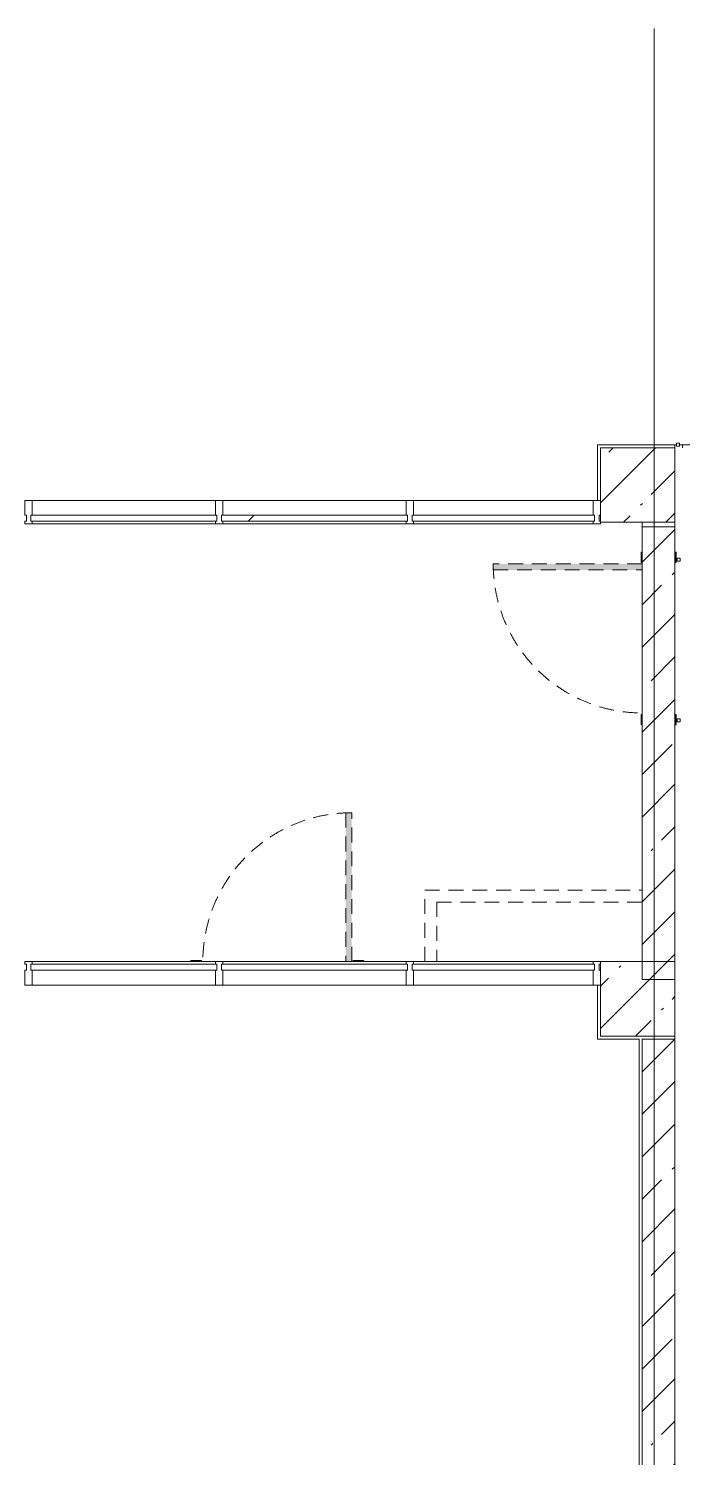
# Model space of a CAD drawing. Header units: millimetres. Extents: x -5714 to 188114, y -8553 to 29000.
# Drawn here: x 141464 to 145854, y 12321 to 21915 of the extents above; entities that cross this region are included whole.
import ezdxf

# ---------------------------------------------------------------- set-up
doc = ezdxf.new("R2010")
doc.units = ezdxf.units.MM
doc.linetypes.add('200_ШТРИХ__ш1_п0_6_', pattern=[160, 100, -60])
for name, color, linetype, lineweight in [('A-DETL-MBND-1', 7, '200_ШТРИХ__ш1_п0_6_', 9), ('A-GLAZ-CURT-2', 7, 'Continuous', 5), ('A-GLAZ-CWMG-2', 7, 'Continuous', 5), ('A-WALL-2', 7, 'Continuous', 5), ('I-WALL-2', 7, 'Continuous', 5), ('S-COLS-2', 7, 'Continuous', 5), ('Оси', 7, 'Continuous', 9)]:
    doc.layers.add(name, color=color, linetype=linetype, lineweight=lineweight)
doc.layers.add('A-FLOR-2', color=7, linetype='Continuous', lineweight=5, true_color=0xaaaaaa)
pattern_1 = [(45, (61103.76, 0), (-285.1231, 285.1231), []), (45, (61388.9, 0), (-285.1231, 285.1231), [504.031, -100.806, 16.764, -84.042])]

# ---------------------------------------------------------------- blocks, each defined once
blk = doc.blocks.new('110_Дверь_СКБ_1Ст_Внутренняя1 - Д-4 _л_ 1100x2100h_су мгн-32399982-3_9_1_птичка')
at = {"layer": 'A-DETL-MBND-1'}
for points in [[(472.5, 221.1), (472.5, 110), (512.5, 110), (512.5, 1110), (472.5, 1110), (472.5, 687.2)], [(-567.5, 110), (-497.5, 110), (-497.5, 118), (-567.5, 118)], [(522.5, 110), (592.5, 110), (592.5, 118), (522.5, 118)], [(-567.5, -118), (-497.5, -118), (-497.5, -110), (-567.5, -110)], [(522.5, -118), (592.5, -118), (592.5, -110), (522.5, -110)]]:
    blk.add_hatch(color=256, dxfattribs=at).paths.add_polyline_path(points)
for p, q in [((512.5, 1110), (472.5, 1110)), ((472.5, 1110), (472.5, 110)), ((512.5, 110), (512.5, 1110)), ((-497.5, 118), (-567.5, 118)), ((-567.5, 118), (-567.5, 110)), ((-497.5, 110), (-497.5, 118)), ((592.5, 118), (522.5, 118)), ((522.5, 118), (522.5, 110)), ((592.5, 110), (592.5, 118)), ((-567.5, -110), (-567.5, -118)), ((-567.5, -118), (-497.5, -118)), ((-497.5, -118), (-497.5, -110)), ((522.5, -110), (522.5, -118)), ((522.5, -118), (592.5, -118)), ((592.5, -118), (592.5, -110))]:
    blk.add_line(p, q, dxfattribs=at)
blk.add_arc((512.5, 110), 1000, 90, 180, dxfattribs=at)
blk = doc.blocks.new('110_Дверь_СКБ_1Ст_Внутренняя1 - Д-4 _л_ 1100x2100h_су мгн-32399984-3_9_1_птичка')
at = {"layer": 'A-DETL-MBND-1'}
for points in [[(472.5, 40), (512.5, 40), (512.5, 1040), (472.5, 1040), (472.5, 108)], [(-547.5, 40), (-497.5, 40), (-497.5, 48), (-567.5, 48), (-567.5, 40), (-557.5, 40)], [(562.5, 40), (592.5, 40), (592.5, 48), (522.5, 48), (522.5, 40), (552.5, 40)]]:
    blk.add_hatch(color=256, dxfattribs=at).paths.add_polyline_path(points)
for p, q in [((512.5, 1040), (472.5, 1040)), ((472.5, 1040), (472.5, 40)), ((512.5, 40), (512.5, 1040)), ((-497.5, 48), (-567.5, 48)), ((-567.5, 48), (-567.5, 40)), ((-497.5, 40), (-497.5, 48)), ((592.5, 48), (522.5, 48)), ((522.5, 48), (522.5, 40)), ((592.5, 40), (592.5, 48))]:
    blk.add_line(p, q, dxfattribs=at)
blk.add_arc((512.5, 40), 1000, 90, 180, dxfattribs=at)
blk = doc.blocks.new('BSC_Колонна _Прямоугольная - 500х500-V193-3_9_1_птичка')
at = {"layer": 'S-COLS-2'}
h = blk.add_hatch(dxfattribs=at)
h.set_pattern_fill('FP_111', color=256, style=0, pattern_type=2)
h.set_pattern_definition([(45, (-84450, -18850), (-285.1231, 285.1231), []), (45, (-84164.88, -18850), (-285.1231, 285.1231), [504.031, -100.806, 16.764, -84.042])])
h.paths.add_polyline_path([(-250, -250), (250, -250), (250, 250), (-250, 250), (-250, -109.1)])
for p, q in [((250, 250), (-250, 250)), ((-250, 250), (-250, -250)), ((250, -250), (250, 250)), ((-250, -250), (250, -250))]:
    blk.add_line(p, q, dxfattribs=at)
blk = doc.blocks.new('Прямоугольный импост - Импост структурный с накладкой - 160мм-V195-3_9_1_птичка')
at = {"layer": 'A-GLAZ-CWMG-2'}
for p, q in [((-50, 40), (-50, 140)), ((-50, 140), (0, 140)), ((0, 140), (0, 40)), ((-40, 40), (-50, 40)), ((-50, -17), (-50, 0)), ((-50, 0), (-40, 0)), ((-40, 0), (-40, 40)), ((-10, 40), (-10, 0)), ((0, 40), (-10, 40)), ((-10, 0), (0, 0)), ((0, 0), (0, -17)), ((0, -17), (-50, -17))]:
    blk.add_line(p, q, dxfattribs=at)
blk = doc.blocks.new('Системная панель - Стекло - 40мм-30335157-3_9_1_птичка')
at = {"layer": 'A-GLAZ-CURT-2'}
h = blk.add_hatch(dxfattribs=at)
h.set_pattern_fill('FP_116', color=256, style=0, pattern_type=2)
h.set_pattern_definition([(45, (-82780, -15133), (-1414.214, 1414.214), [1000, -3000]), (45, (-83780, -15633), (-1414.214, 1414.214), [3000, -1000]), (45, (-81780, -16133), (-1414.214, 1414.214), [1000, -3000])])
h.paths.add_polyline_path([(625, -40), (625, 0), (-625, 0), (-625, -40), (-241.6, -40)])
for p, q in [((625, 0), (-625, 0)), ((-625, 0), (-625, -40)), ((-625, -40), (625, -40)), ((625, -40), (625, 0))]:
    blk.add_line(p, q, dxfattribs=at)
blk = doc.blocks.new('Прямоугольный импост - Импост структурный с накладкой - 160мм-23562108-3_9_1_птичка')
at = {"layer": 'A-GLAZ-CWMG-2'}
for p, q in [((82895, 15650), (81665, 15650)), ((82895, 15493), (81665, 15493))]:
    blk.add_line(p, q, dxfattribs=at)
blk = doc.blocks.new('Прямоугольный импост - Импост структурный с накладкой - 160мм-30335135-3_9_1_птичка')
at = {"layer": 'A-GLAZ-CWMG-2'}
for p, q in [((-25, 40), (-25, 140)), ((-25, 140), (25, 140)), ((25, 140), (25, 40)), ((-15, 40), (-25, 40)), ((-25, -17), (-25, 0)), ((-25, 0), (-15, 0)), ((-15, 0), (-15, 40)), ((15, 40), (15, 0)), ((25, 40), (15, 40)), ((15, 0), (25, 0)), ((25, 0), (25, -17)), ((25, -17), (-25, -17))]:
    blk.add_line(p, q, dxfattribs=at)
blk = doc.blocks.new('Прямоугольный импост - Импост структурный с накладкой - 160мм-23618922-3_9_1_птичка')
at = {"layer": 'A-GLAZ-CWMG-2'}
for p, q in [((-50, 0), (-50, 17)), ((-50, 17), (0, 17)), ((-40, 0), (-50, 0)), ((-40, -40), (-40, 0)), ((0, 0), (-10, 0)), ((-10, 0), (-10, -40)), ((0, 17), (0, 7)), ((-50, -140), (-50, -40)), ((-50, -40), (-40, -40)), ((-10, -40), (0, -40)), ((0, -140), (-50, -140))]:
    blk.add_line(p, q, dxfattribs=at)
blk = doc.blocks.new('Системная панель - Стекло - 40мм-V196-3_9_1_птичка')
at = {"layer": 'A-GLAZ-CURT-2'}
for p, q in [((612.5, 40), (-612.5, 40)), ((-612.5, 40), (-612.5, 0)), ((612.5, 0), (612.5, 40)), ((-612.5, 0), (612.5, 0))]:
    blk.add_line(p, q, dxfattribs=at)
blk = doc.blocks.new('Прямоугольный импост - Импост структурный с накладкой - 160мм-23562040-3_9_1_птичка')
at = {"layer": 'A-GLAZ-CWMG-2'}
for p, q in [((80335, 18747), (79130, 18747)), ((80335, 18590), (79130, 18590))]:
    blk.add_line(p, q, dxfattribs=at)
blk = doc.blocks.new('Прямоугольный импост - Импост структурный с накладкой - 160мм-23618920-3_9_1_птичка')
at = {"layer": 'A-GLAZ-CWMG-2'}
for p, q in [((-25, 0), (-25, 17)), ((-25, 17), (25, 17)), ((-15, 0), (-25, 0)), ((-15, -40), (-15, 0)), ((25, 0), (15, 0)), ((15, 0), (15, -40)), ((25, 17), (25, 0)), ((-25, -140), (-25, -40)), ((-25, -40), (-15, -40)), ((15, -40), (25, -40)), ((25, -40), (25, -140)), ((25, -140), (-25, -140))]:
    blk.add_line(p, q, dxfattribs=at)
blk = doc.blocks.new('Системная панель - Стекло - 40мм-V216-3_9_1_птичка')
at = {"layer": 'A-GLAZ-CURT-2'}
for p, q in [((625, 0), (-625, 0)), ((-625, 0), (-625, -40)), ((-625, -40), (625, -40)), ((625, -40), (625, 0))]:
    blk.add_line(p, q, dxfattribs=at)
blk = doc.blocks.new('Системная панель - Стекло - 40мм-23618924-3_9_1_птичка')
at = {"layer": 'A-GLAZ-CURT-2'}
h = blk.add_hatch(dxfattribs=at)
h.set_pattern_fill('FP_137', color=256, style=0, pattern_type=2)
h.set_pattern_definition([(45, (-82780, -18107), (-1414.214, 1414.214), [1000, -3000]), (45, (-83780, -18607), (-1414.214, 1414.214), [3000, -1000]), (45, (-81780, -19107), (-1414.214, 1414.214), [1000, -3000])])
h.paths.add_polyline_path([(625, 0), (625, 40), (-625, 40), (-625, 0)])
for p, q in [((625, 40), (-625, 40)), ((-625, 40), (-625, 0)), ((-625, 0), (625, 0)), ((625, 0), (625, 40))]:
    blk.add_line(p, q, dxfattribs=at)
blk = doc.blocks.new('Прямоугольный импост - Импост структурный с накладкой - 160мм-23562109-3_9_1_птичка')
at = {"layer": 'A-GLAZ-CWMG-2'}
for p, q in [((81615, 15650), (80385, 15650)), ((81615, 15493), (80385, 15493))]:
    blk.add_line(p, q, dxfattribs=at)
blk = doc.blocks.new('Прямоугольный импост - Импост структурный с накладкой - 160мм-30335136-3_9_1_птичка')
at = {"layer": 'A-GLAZ-CWMG-2'}
for p, q in [((-25, 40), (-25, 140)), ((-25, 140), (25, 140)), ((25, 140), (25, 40)), ((-15, 40), (-25, 40)), ((-25, -17), (-25, 0)), ((-25, 0), (-15, 0)), ((-15, 0), (-15, 40)), ((15, 40), (15, 0)), ((25, 40), (15, 40)), ((15, 0), (25, 0)), ((25, 0), (25, -17)), ((25, -17), (-25, -17))]:
    blk.add_line(p, q, dxfattribs=at)
blk = doc.blocks.new('Прямоугольный импост - Импост структурный с накладкой - 160мм-22751478-3_9_1_птичка')
at = {"layer": 'A-GLAZ-CWMG-2'}
for p, q in [((82895, 18747), (81665, 18747)), ((82895, 18590), (81665, 18590))]:
    blk.add_line(p, q, dxfattribs=at)
blk = doc.blocks.new('Системная панель - Стекло - 40мм-V217-3_9_1_птичка')
at = {"layer": 'A-GLAZ-CURT-2'}
for p, q in [((625, 40), (-625, 40)), ((-625, 40), (-625, 0)), ((-625, 0), (625, 0)), ((625, 0), (625, 40))]:
    blk.add_line(p, q, dxfattribs=at)
blk = doc.blocks.new('Системная панель - Стекло - 40мм-V218-3_9_1_птичка')
at = {"layer": 'A-GLAZ-CURT-2'}
for p, q in [((612.5, 0), (-612.5, 0)), ((-612.5, 0), (-612.5, -40)), ((-612.5, -40), (612.5, -40)), ((612.5, -40), (612.5, 0))]:
    blk.add_line(p, q, dxfattribs=at)
blk = doc.blocks.new('Прямоугольный импост - Импост структурный с накладкой - 160мм-23562112-3_9_1_птичка')
at = {"layer": 'A-GLAZ-CWMG-2'}
for p, q in [((84150, 15650), (82945, 15650)), ((84150, 15493), (82945, 15493))]:
    blk.add_line(p, q, dxfattribs=at)

msp = doc.modelspace()

# ---------------------------------------------------------------- hatches: boundary and pattern name
at = {"layer": 'I-WALL-2'}
h = msp.add_hatch(dxfattribs=at)
h.set_pattern_fill('FP_62', color=256, style=0, pattern_type=2)
h.set_pattern_definition(pattern_1)
h.paths.add_polyline_path([(145803.8, 15530), (145803.8, 18570), (145583.8, 18570), (145583.8, 15530)])
h = msp.add_hatch(dxfattribs=at)
h.set_pattern_fill('FP_62', color=256, style=0, pattern_type=2)
h.set_pattern_definition(pattern_1)
h.paths.add_polyline_path([(145583.8, 4050), (145803.8, 4050), (145803.8, 15130), (145583.8, 15130), (145583.8, 4279.6)])
at = {"layer": 'S-COLS-2'}
h = msp.add_hatch(dxfattribs=at)
h.set_pattern_fill('FP_62', color=256, style=0, pattern_type=2)
h.set_pattern_definition(pattern_1)
h.paths.add_polyline_path([(145803.8, 15150), (145803.8, 15650), (145303.8, 15650), (145303.8, 15150)])

# ---------------------------------------------------------------- linework, layer by layer
at = {"layer": 'A-DETL-MBND-1'}
for p, q in [((145838.8, 18358.5), (145818.8, 18358.5)), ((145818.8, 18358.5), (145818.8, 18338.5)), ((145818.8, 18338.5), (145838.8, 18338.5)), ((145838.8, 18338.5), (145838.8, 18358.5)), ((145838.8, 17280), (145818.8, 17280)), ((145818.8, 17280), (145818.8, 17260)), ((145838.8, 17260), (145838.8, 17280)), ((145818.8, 17260), (145838.8, 17260)), ((144123.8, 15650), (144123.8, 16130)), ((144123.8, 16130), (145583.8, 16130)), ((144203.8, 16050), (144203.8, 15650)), ((145583.8, 16050), (144203.8, 16050))]:
    msp.add_line(p, q, dxfattribs=at)
at = {"layer": 'A-FLOR-2'}
for p, q in [((145283.8, 18747), (145283.8, 19120)), ((145283.8, 19120), (145814.3, 19120)), ((145803.8, 19100), (145803.8, 19120)), ((145834.3, 19120), (146093.8, 19120)), ((145853.8, 19120), (145853.8, 19100)), ((145583.8, 18600), (145583.8, 18570)), ((145803.8, 18570), (145803.8, 18600)), ((145283.8, 15130), (145283.8, 15493)), ((145563.8, 15130), (145283.8, 15130)), ((145563.8, 11900), (145563.8, 15130)), ((145803.8, 15130), (145803.8, 15150))]:
    msp.add_line(p, q, dxfattribs=at)
at = {"layer": 'A-WALL-2'}
for p, q in [((145834.3, 19131), (145814.3, 19131)), ((145814.3, 19131), (145814.3, 19111)), ((145814.3, 19111), (145834.3, 19111)), ((145834.3, 19111), (145834.3, 19131))]:
    msp.add_line(p, q, dxfattribs=at)
at = {"layer": 'I-WALL-2'}
for p, q in [((145583.8, 18570), (145583.8, 15530)), ((145803.8, 18570), (145583.8, 18570)), ((145803.8, 15530), (145803.8, 18570)), ((145583.8, 15530), (145803.8, 15530)), ((145583.8, 15130), (145583.8, 11880)), ((145803.8, 15130), (145583.8, 15130)), ((145803.8, 4050), (145803.8, 15130))]:
    msp.add_line(p, q, dxfattribs=at)
at = {"layer": 'S-COLS-2'}
for p, q in [((145803.8, 15650), (145303.8, 15650)), ((145303.8, 15650), (145303.8, 15150)), ((145803.8, 15150), (145803.8, 15650)), ((145303.8, 15150), (145803.8, 15150))]:
    msp.add_line(p, q, dxfattribs=at)
at = {"layer": 'Оси'}
msp.add_line((145663.8, 10029.8), (145663.8, 21915.1), dxfattribs=at)

# ---------------------------------------------------------------- block references
at = {"layer": 'A-DETL-MBND-1', "rotation": 89.9999999999999}
msp.add_blockref('110_Дверь_СКБ_1Ст_Внутренняя1 - Д-4 _л_ 1100x2100h_су мгн-32399982-3_9_1_птичка', (145693.8, 17807.5), dxfattribs=at)
at = {"layer": 'A-DETL-MBND-1'}
msp.add_blockref('110_Дверь_СКБ_1Ст_Внутренняя1 - Д-4 _л_ 1100x2100h_су мгн-32399984-3_9_1_птичка', (143121.3, 15610), dxfattribs=at)
at = {"layer": 'A-GLAZ-CURT-2'}
for name, p in [('Системная панель - Стекло - 40мм-V217-3_9_1_птичка', (142103.8, 18607)), ('Системная панель - Стекло - 40мм-23618924-3_9_1_птичка', (143383.8, 18607)), ('Системная панель - Стекло - 40мм-V196-3_9_1_птичка', (144651.3, 18607)), ('Системная панель - Стекло - 40мм-V216-3_9_1_птичка', (142103.8, 15633)), ('Системная панель - Стекло - 40мм-30335157-3_9_1_птичка', (143383.8, 15633)), ('Системная панель - Стекло - 40мм-V218-3_9_1_птичка', (144651.3, 15633))]:
    msp.add_blockref(name, p, dxfattribs=at)
at = {"layer": 'A-GLAZ-CWMG-2', "extrusion": (0, 0, -1), "rotation": 180}
for name, p in [('Прямоугольный импост - Импост структурный с накладкой - 160мм-23618920-3_9_1_птичка', (-141463.8, 18607)), ('Прямоугольный импост - Импост структурный с накладкой - 160мм-23618920-3_9_1_птичка', (-142743.8, 18607)), ('Прямоугольный импост - Импост структурный с накладкой - 160мм-23618920-3_9_1_птичка', (-144023.8, 18607)), ('Прямоугольный импост - Импост структурный с накладкой - 160мм-23618922-3_9_1_птичка', (-145303.8, 18607)), ('Прямоугольный импост - Импост структурный с накладкой - 160мм-30335136-3_9_1_птичка', (-141463.8, 15633)), ('Прямоугольный импост - Импост структурный с накладкой - 160мм-30335135-3_9_1_птичка', (-142743.8, 15633)), ('Прямоугольный импост - Импост структурный с накладкой - 160мм-30335136-3_9_1_птичка', (-144023.8, 15633)), ('Прямоугольный импост - Импост структурный с накладкой - 160мм-V195-3_9_1_птичка', (-145303.8, 15633))]:
    msp.add_blockref(name, p, dxfattribs=at)
at = {"layer": 'A-GLAZ-CWMG-2'}
for name, p in [('Прямоугольный импост - Импост структурный с накладкой - 160мм-22751478-3_9_1_птичка', (59823.8, 0)), ('Прямоугольный импост - Импост структурный с накладкой - 160мм-22751478-3_9_1_птичка', (61103.8, 0)), ('Прямоугольный импост - Импост структурный с накладкой - 160мм-23562040-3_9_1_птичка', (64918.8, 0)), ('Прямоугольный импост - Импост структурный с накладкой - 160мм-23562109-3_9_1_птичка', (61103.8, 0)), ('Прямоугольный импост - Импост структурный с накладкой - 160мм-23562108-3_9_1_птичка', (61103.8, 0)), ('Прямоугольный импост - Импост структурный с накладкой - 160мм-23562112-3_9_1_птичка', (61103.8, 0))]:
    msp.add_blockref(name, p, dxfattribs=at)
at = {"layer": 'S-COLS-2'}
msp.add_blockref('BSC_Колонна _Прямоугольная - 500х500-V193-3_9_1_птичка', (145553.8, 18850), dxfattribs=at)

doc.saveas('drawing.dxf')
